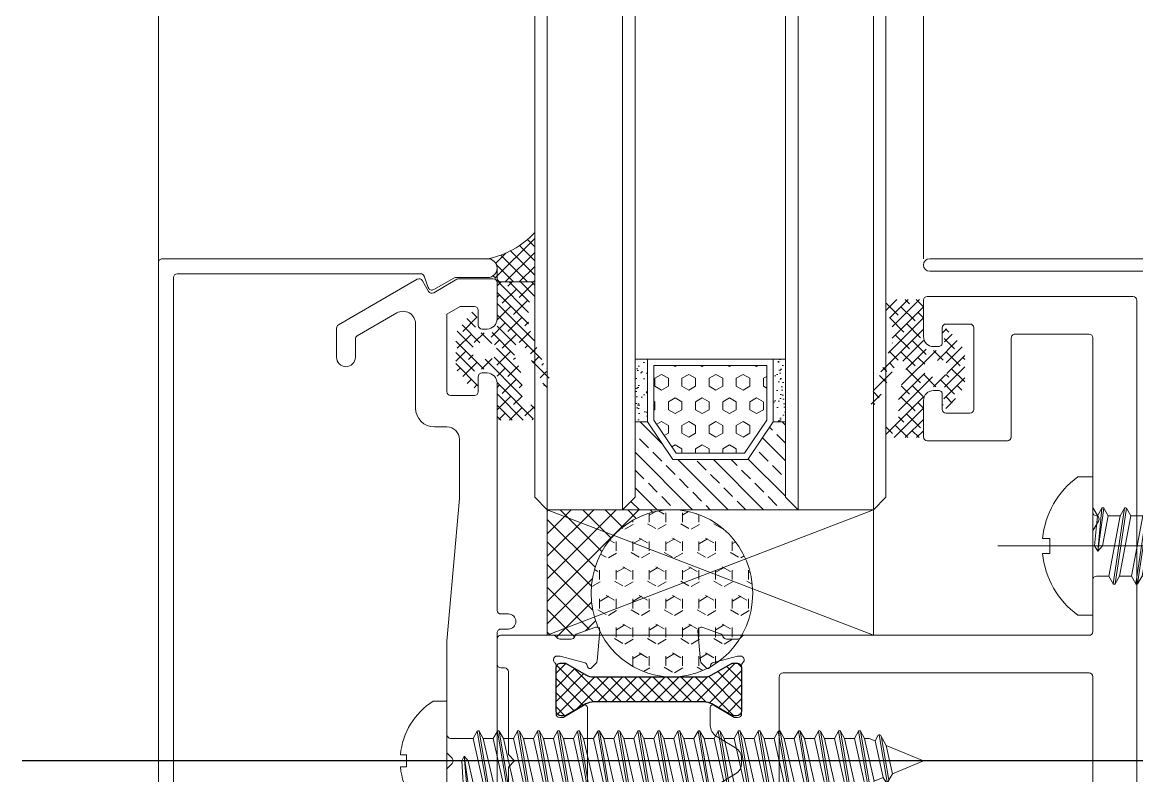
# Model space of a CAD drawing. Extents: x -280168 to 205214, y -148835 to -64913.
# Drawn here: x 51547.3 to 51636.2, y -78912.2 to -78852.2 of the extents above; entities that cross this region are included whole.
import ezdxf

# ---------------------------------------------------------------- set-up
doc = ezdxf.new("R2010")
doc.units = 0
doc.header["$LTSCALE"] = 1000
doc.header["$MEASUREMENT"] = 0
for name, pattern in [('CENTER', [50.800000000000004, 31.75, -6.35, 6.35, -6.35]), ('DASHED', [19.049999999999997, 12.7, -6.35]), ('DIVIDE', [1.25, 0.5, -0.25, 0, -0.25, 0, -0.25])]:
    doc.linetypes.add(name, pattern=pattern)
for name, color, linetype, lineweight in [('GL1_glass', 122, 'Continuous', 13), ('GL2_hidden', 140, 'DASHED', 13), ('PJ1_accessories', 4, 'Continuous', 13), ('XC1_alum.extrusion', 3, 'Continuous', 20), ('型材线层', 3, 'Continuous', 25), ('螺钉线层', 4, 'Continuous', 9), ('隔热条填充力图案', 6, 'Continuous', 9)]:
    doc.layers.add(name, color=color, linetype=linetype, lineweight=lineweight)
doc.layers.add('配件层', color=4, linetype='Continuous')

# ---------------------------------------------------------------- blocks, each defined once
blk = doc.blocks.new('PT-C-PTZGLSI-ST5.5LST')
at = {"layer": '螺钉线层'}
for p, q in [((-1.200000000000273, 5.499999999999773), (-2.273736754432321e-13, 5.499999999999773)), ((-2.273736754432321e-13, 5.499999999999773), (2.273736754432321e-13, -5.499999999999773)), ((-3.999999999999773, 0.5899999999996908), (-3.425020350683099, 0.5899999999999181)), ((-3.425020350683099, 0.5899999999999181), (-3.425020350683326, -0.5899999999999181)), ((-3.425020350683326, -0.5899999999999181), (-3.999999999999773, -0.5900000000001455)), ((-1.200000000000273, -5.499999999999773), (2.273736754432321e-13, -5.499999999999773))]:
    blk.add_line(p, q, dxfattribs=at)
for centre, radius, start, end in [((2.793114455093246, -0.03050315157952355), 6.821394883827407, 125.8299052604258, 174.7809172056982), ((2.793114455092791, 0.03050315157975092), 6.82139488382751, 185.2190827943148, 234.1700947395742)]:
    blk.add_arc(centre, radius, start, end, dxfattribs=at)
blk = doc.blocks.new('PT-C-PTZGLSI-ST5.5LW')
at = {"layer": '螺钉线层'}
for p, q in [((-0.1026090771724739, 3.00169872976312), (-0.4500000000002728, 2.400000000000546)), ((0.04739092133922895, 3.00169872976312), (0.3947818457113499, 2.400000000000773)), ((-1.405218154287923, 2.400000000000546), (-0.4500000000002728, 2.400000000000546)), ((0.4499999999998181, -2.400000000000318), (-0.4499999999993634, 2.400000000000546)), ((0.3947818457113499, 2.400000000000773), (1.294781845711896, -2.400000000000318)), ((-0.5052181542882863, -2.400000000000318), (0.4499999999993634, -2.400000000000318)), ((0.7973909228271623, -3.001698729762893), (0.4499999999998181, -2.400000000000318)), ((0.9473909213388652, -3.001698729762893), (1.294781845711896, -2.400000000000546))]:
    blk.add_line(p, q, dxfattribs=at)
at = {"layer": '螺钉线层', "color": 6, "linetype": 'Continuous'}
for p, q in [((-0.1026090771724739, 3.00169872976312), (0.7973909228271623, -3.001698729762893)), ((0.9473909213388652, -3.001698729762893), (0.04739092133922895, 3.00169872976312))]:
    blk.add_line(p, q, dxfattribs=at)
at = {"layer": '螺钉线层'}
for centre, start, end in [((-0.02760907717265582, 2.958397459670095), 29.99999994500553, 150.0000000549945), ((0.8723909228269804, -2.958397459669868), 209.9999999450055, 330.0000000549945)]:
    blk.add_arc(centre, 0.0866025403304984, start, end, dxfattribs=at)
blk = doc.blocks.new('PT-C-PTZZZGLD-ST5.5LWW')
at = {"layer": '螺钉线层'}
for p, q in [((-7.775000000002819, 3.001698729763802), (-8.122390922830618, 2.400000000001228)), ((-7.625000001491117, 3.001698729763802), (-7.277609077118996, 2.400000000001455)), ((-5.975000000003092, 3.00169872976403), (-6.322390922830891, 2.400000000001455)), ((-5.825000001491389, 3.00169872976403), (-5.477609077119268, 2.400000000001683)), ((-9.077609077118268, 2.400000000001228), (-8.122390922830618, 2.400000000001228)), ((-7.781195788371406, 0.5802926162211861), (-8.122390922830618, 2.400000000001228)), ((-7.277609077118996, 2.400000000001455), (-7.025729293534823, 1.056641154221779)), ((-6.322390922830891, 2.400000000001455), (-7.277609077118996, 2.400000000001455)), ((-6.030801689203145, 0.8448574206547619), (-6.322390922829982, 2.400000000001455)), ((-2.400000000001, 2.400000000001), (-5.477609077118814, 2.400000000001228)), ((-5.477609077119268, 2.400000000001683), (-5.192368380412063, 0.8787162842290854)), ((0, 0), (-2.400000000001, 2.400000000001)), ((-5.659590567578562, 0.7658401364453766), (-7.245213808028893, 1.10336138767093)), ((-7.384953796006357, -1.532998009728544), (-7.781195788371406, 0.5802926162211861)), ((-5.467568495482283, 0.779076674898306), (-5.192368380412063, 0.8787162842293128)), ((-0.6600000000030377, 1.13686837721616e-12), (-5.192368380411608, 0.8787162842293128)), ((-2.728484105318785e-12, 1.13686837721616e-12), (-2.400000000004184, -2.399999999999409)), ((-7.384953796006357, -1.532998009728544), (-7.222390922830982, -2.399999999999864)), ((-6.759958729222944, -1.861309906001679), (-5.618481218049055, -1.354185092160378)), ((-6.500247595126893, -1.745927903954453), (-6.37760907711845, -2.399999999999636)), ((-5.4223909228308, -2.399999999999409), (-5.61848121805042, -1.354185092160833)), ((-8.177609077118632, -2.399999999999636), (-7.222390922830982, -2.399999999999636)), ((-6.875000000003183, -3.001698729762211), (-7.222390922830527, -2.399999999999636)), ((-6.72500000149148, -3.001698729762211), (-6.37760907711845, -2.399999999999864)), ((-6.377609077118905, -2.399999999999409), (-5.422390922831255, -2.399999999999409)), ((-2.400000000004184, -2.399999999999409), (-5.775557948085407, -2.399999999999409))]:
    blk.add_line(p, q, dxfattribs=at)
at = {"layer": '螺钉线层', "color": 6, "linetype": 'Continuous'}
for p, q in [((-7.775000000002819, 3.001698729763802), (-7.488074458690789, 1.087778656669343)), ((-7.341887387042334, 1.113212562718218), (-7.625000001491117, 3.001698729763802)), ((-5.975000000003092, 3.00169872976403), (-5.639255640594911, 0.7621355805156327)), ((-5.490675476960405, 0.7716065061770223), (-5.825000001491389, 3.00169872976403)), ((-7.041808884483544, -1.889009803855288), (-6.875000000003183, -3.001698729762211)), ((-6.72500000149148, -3.001698729762211), (-6.890603995454967, -1.897046955707765))]:
    blk.add_line(p, q, dxfattribs=at)
at = {"layer": '螺钉线层'}
for centre, radius, start, end in [((-7.700000000003001, 2.958397459670778), 0.0866025403304984, 29.99999994500553, 150.0000000549945), ((-5.900000000003274, 2.958397459671005), 0.0866025403304984, 29.99999994500553, 150.0000000549945), ((0.1251724137923702, 2.400000000001), 2.52517241379369, 180, 251.8842237427178), ((-7.338903304250834, 0.663222456993708), 0.45, 77.98317710944669, 190.6196552761552), ((-5.586720959406193, 1.108170415860968), 0.35, 257.9831771094467, 289.9034160734104), ((-6.942661311885786, -1.450068168956022), 0.45, 190.6196552761552, 293.9541673023247), ((-6.800000000003365, -2.958397459669186), 0.0866025403304984, 209.9999999450055, 330.0000000549945)]:
    blk.add_arc(centre, radius, start, end, dxfattribs=at)
blk = doc.blocks.new('ST5.5x22自攻自钻')
at = {"layer": '螺钉线层'}
for p, q in [((-8.317814394898505, 4.502466129012646), (-8.340205317789696, 4.502466129012646)), ((-8.500400737180371, 2.1024661290121), (-8.246584084110054, 2.525605981673607)), ((-8.262596240610947, -0.2975338709879907), (-8.500400737180371, 2.1024661290121)), ((-8.246584084110054, 2.525605981673607), (-7.867814394899597, 2.102466129013237)), ((-7.867814394899597, 2.102466129013692), (-7.417814394898869, -0.2975338709879907)), ((-8.262596240610947, -0.2975338709879907), (-8.340205317789696, -0.2975338709879907)), ((-7.915205317783602, -0.8992326007505653), (-8.262596240610947, -0.2975338709879907)), ((-7.765205319271899, -0.8992326007505653), (-7.417814394898869, -0.297533870988218))]:
    blk.add_line(p, q, dxfattribs=at)
at = {"layer": '螺钉线层', "color": 46, "linetype": 'CENTER'}
blk.add_line((-16.21191307588288, 2.102466129012782), (15.59335668953554, 2.102466129012328), dxfattribs=at)
at = {"layer": '螺钉线层', "color": 6, "linetype": 'Continuous'}
for p, q in [((-8.246584084110054, 2.525605981673607), (-7.915205317783602, -0.8992326007505653)), ((-7.765205319271899, -0.8992326007505653), (-8.246584084110054, 2.525605981673607))]:
    blk.add_line(p, q, dxfattribs=at)
at = {"layer": '螺钉线层'}
for centre, radius, start, end in [((-8.340205317789696, 4.802466129012601), 0.3, 180, 270), ((-8.340205317789696, -0.5975338709888547), 0.3, 90, 180), ((-7.840205317783784, -0.8559313306575405), 0.0866025403304984, 209.9999999450055, 330.0000000549945)]:
    blk.add_arc(centre, radius, start, end, dxfattribs=at)
for name, p in [('PT-C-PTZGLSI-ST5.5LST', (-8.640205317790333, 2.102466129012555)), ('PT-C-PTZGLSI-ST5.5LW', (-6.912596240611038, 2.1024661290121)), ('PT-C-PTZGLSI-ST5.5LW', (-5.112596240610856, 2.102466129011873)), ('PT-C-PTZGLSI-ST5.5LW', (-3.312596240611128, 2.1024661290121)), ('PT-C-PTZGLSI-ST5.5LW', (-1.512596240610947, 2.1024661290121)), ('PT-C-PTZGLSI-ST5.5LW', (0.2874037593883259, 2.102466129012328)), ('PT-C-PTZGLSI-ST5.5LW', (2.087403759388508, 2.102466129012328)), ('PT-C-PTZGLSI-ST5.5LW', (3.887403759388235, 2.102466129012555)), ('PT-C-PTZZZGLD-ST5.5LWW', (13.35979468221558, 2.10246612901301))]:
    blk.add_blockref(name, p, dxfattribs=at)
blk = doc.blocks.new('PAON148001(945500)')
at = {"layer": '隔热条填充力图案'}
h = blk.add_hatch(dxfattribs=at)
h.set_pattern_fill('ANSI37', color=6, scale=0.5, style=0)
h.set_pattern_definition([(135, (-54620.91678163315, -69823.37623260304), (0.561266007566822, 0.5612660075668221), []), (45.00000000000001, (-54620.91678163315, -69823.37623260304), (0.5612660075668221, -0.561266007566822), [])])
edge = h.paths.add_edge_path()
edge.add_line((1.124448551607202, -12.41320508075296), (2.063679036153189, -14.0399999999936))
edge.add_line((2.063679036160465, -14.0399999999936), (2.063679036160465, -14.39999999999418))
edge.add_arc((1.663679036151734, -14.39999999999418), 0.4000000000014603, 270.0000000000007, 359.99999999999926, ccw=False)
edge.add_line((1.663679036151734, -14.79999999998836), (-1.736320963849721, -14.79999999998836))
edge.add_arc((-1.736320963849721, -14.39999999999418), 0.4000000000014321, 179.9999999999967, 270.0000000000033, ccw=False)
edge.add_line((-2.136320963851176, -14.39999999999418), (-2.136320963851176, -14.0399999999936))
edge.add_line((-2.136320963851176, -14.0399999999936), (-1.197090479305189, -12.41320508075296))
edge.add_arc((-2.236320963849721, -11.81320508074714), 1.200000000004664, 329.999999999949, 359.9999999999487)
edge.add_line((-1.036320963845355, -11.81320508074714), (-1.036320963845355, -2.986794919233944))
edge.add_arc((-2.236320963849721, -2.98679491924122), 1.200000000004677, 5.152498583970897e-11, 30.0000000000509)
edge.add_line((-1.197090479297913, -2.386794919235399), (-2.1363209638439, -0.7599999999947613))
edge.add_line((-2.136320963851176, -0.7599999999947613), (-2.136320963851176, -0.3999999999941792))
edge.add_arc((-1.736320963849721, -0.3999999999941792), 0.4000000000014481, 89.99999999999898, 180.000000000001, ccw=False)
edge.add_line((-1.736320963842445, 0), (1.66367903615901, 0))
edge.add_arc((1.663679036151734, -0.3999999999941792), 0.4000000000014623, 1.0231815394945443e-12, 89.99999999999898, ccw=False)
edge.add_line((2.063679036160465, -0.3999999999941792), (2.063679036160465, -0.7599999999947613))
edge.add_line((2.063679036160465, -0.7599999999947613), (1.124448551614478, -2.386794919235399))
edge.add_arc((2.16367903615901, -2.98679491924122), 1.200000000004608, 149.9999999999482, 179.9999999999494)
edge.add_line((0.9636790361546446, -2.98679491924122), (0.9636790361546446, -11.81320508075441))
edge.add_arc((2.16367903615901, -11.81320508074714), 1.200000000004706, 180.0000000000519, 210.0000000000506)
at = {"layer": '型材线层'}
blk.add_lwpolyline([(1.124448551607202, -12.41320508075296), (2.063679036160465, -14.0399999999936), (2.063679036160465, -14.39999999999418, -0.4142135623730874), (1.663679036151734, -14.79999999998836), (-1.736320963842445, -14.79999999998836, -0.414213562373129), (-2.136320963851176, -14.39999999999418), (-2.136320963851176, -14.0399999999936), (-1.197090479297913, -12.41320508075296, 0.1316524975873946), (-1.036320963845355, -11.81320508074714), (-1.036320963845355, -2.98679491924122, 0.1316524975873931), (-1.197090479297913, -2.386794919235399), (-2.136320963851176, -0.7599999999947613), (-2.136320963851176, -0.3999999999941792, -0.4142135623731054), (-1.736320963842445, 0), (1.663679036151734, 0, -0.4142135623730847), (2.063679036160465, -0.3999999999941792), (2.063679036160465, -0.7599999999947613), (1.124448551607202, -2.386794919235399, 0.1316524975874009), (0.9636790361546446, -2.98679491924122), (0.9636790361546446, -11.81320508074714, 0.1316524975873898)], format="xyb", close=True, dxfattribs=at)
blk = doc.blocks.new('PT-C-PTZGLSI-ST4.8LW')
at = {"layer": '螺钉线层'}
for p, q in [((-1.195632673131968, 1.790000000000418), (-0.3999999999996362, 1.790000000000646)), ((-0.07281633654929465, 2.356698729762456), (-0.3999999999998636, 1.790000000000191)), ((-0.3999999999998636, 1.790000000000191), (0.3999999999996362, -1.789999999999736)), ((0.07718366196240822, 2.356698729762456), (0.4043673268679413, 1.790000000000418)), ((0.4043673268679413, 1.790000000000418), (1.204367326868351, -1.789999999999736)), ((-0.3956326731315585, -1.789999999999736), (0.3999999999998636, -1.789999999999736)), ((0.7271836634506599, -2.356698729762456), (0.3999999999996362, -1.789999999999736)), ((0.8771836619623627, -2.356698729762456), (1.204367326868351, -1.789999999999736))]:
    blk.add_line(p, q, dxfattribs=at)
at = {"layer": '螺钉线层', "color": 6, "linetype": 'Continuous'}
for p, q in [((0.7271836634506599, -2.356698729762684), (-0.07281633654929465, 2.356698729762456)), ((0.0771836634507963, 2.356698729762684), (0.8771836619623627, -2.356698729762456))]:
    blk.add_line(p, q, dxfattribs=at)
at = {"layer": '螺钉线层'}
for centre, start, end in [((0.002183663450750828, 2.313397459669432), 29.99999994499902, 150.000000055001), ((0.8021836634507054, -2.313397459669432), 209.999999944999, 330.000000055001)]:
    blk.add_arc(centre, 0.0866025403304984, start, end, dxfattribs=at)
blk = doc.blocks.new('PT-C-PTZGLSI-ST4.8LST')
at = {"layer": '螺钉线层'}
blk.add_lwpolyline([(-1.099999999945794, 4.750000000034333, 0.2344543006142045), (-3.700000000000045, 0.4900000000000091), (-3.225020350683735, 0.4900000000000091), (-3.225020350683735, -0.4900000000000091), (-3.700000000000045, -0.4899999999990996, 0.2344543006112378), (-1.099999999999909, -4.75), (0, -4.75), (0, 4.750000000000227)], format="xyb", close=True, dxfattribs=at)
blk = doc.blocks.new('PT-C-PTZGLSI-ST4.8LWW')
at = {"layer": '螺钉线层'}
for p, q in [((-6.2978163365824, 1.790000000000191), (-5.502183663450069, 1.790000000000418)), ((-5.174999999999727, 2.356698729762229), (-5.502183663450296, 1.789999999999964)), ((-5.502183663450296, 1.789999999999964), (-4.702183663450796, -1.789999999999964)), ((-5.025000001488024, 2.356698729762229), (-4.697816336582491, 1.790000000000191)), ((-4.697816336582491, 1.790000000000191), (-4.321442276649805, 1.790000000000191)), ((-4.697816336582491, 1.790000000000191), (-3.933705873316285, -1.629394323115093)), ((-4.321442276649805, 1.790000000000191), (-3.859417907015086, 1.598623239951166)), ((-3.608804220853244, 2.032698878753081), (-3.859417907014858, 1.598623239950712)), ((-3.435599140096429, 2.032698878919746), (-2.973002469261019, 1.231457943736132)), ((-3.859417907015086, 1.598623239951166), (-3.205479100883167, -1.327752917490216)), ((-2.973002469261246, 1.231457943736586), (0, 0)), ((-2.973002469261473, 1.231457943736132), (-2.469257673487164, -1.022800017352438)), ((-2.469257673487164, -1.022800017352438), (4.547473508864641e-13, 0)), ((-4.277705094298881, -2.225218449961631), (-3.933705873316285, -1.629394323115093)), ((-3.933705873316285, -1.629394323115093), (-3.205479100883167, -1.327752917490216)), ((-3.012003248173642, -1.662862925854142), (-3.205479100883167, -1.327752917489988)), ((-2.838798167412278, -1.662862926070602), (-2.469257673486709, -1.022800017352665)), ((-5.497816336581991, -1.789999999999964), (-4.702183663450569, -1.789999999999736)), ((-4.450910175055697, -2.225218449794966), (-4.702183663451024, -1.789999999999509))]:
    blk.add_line(p, q, dxfattribs=at)
at = {"layer": '螺钉线层', "color": 6, "linetype": 'Continuous'}
for p, q in [((-4.389371316997995, -2.272026568474303), (-5.174999999999727, 2.356698729762229)), ((-5.024999999999636, 2.356698729762456), (-4.254220107842229, -2.184541260626929)), ((-2.885674365517616, -1.704633388176944), (-3.528461011231002, 2.082502790472518)), ((-3.342696365961729, 1.871786554379241), (-2.764582023340836, -1.534316794242159))]:
    blk.add_line(p, q, dxfattribs=at)
at = {"layer": '螺钉线层'}
for centre, radius, start, end in [((-5.099999999999682, 2.313397459669204), 0.0866025403304984, 29.99999994499902, 150.000000055001), ((-3.522201680426633, 1.982698878836345), 0.1, 30.00000005519434, 150.0000000551464), ((-2.925400707730432, -1.612862925966056), 0.1, 209.9999999259138, 329.999999930909), ((-4.364307634629085, -2.17521844987823), 0.1, 209.9999999448827, 329.9999999447944)]:
    blk.add_arc(centre, radius, start, end, dxfattribs=at)
blk = doc.blocks.new('ST4.8X38-PT')
at = {"layer": '螺钉线层'}
for p, q in [((1.302183663419783, 1.790000000000449), (0.3000000000001819, 1.790000000000449)), ((1.176630933357956, 3.108624468950438e-14), (1.383217930669161, 0.3682120348219398)), ((1.176630933358865, 4.858335955759685e-13), (1.297816336552387, -1.789999999999933)), ((1.383217930669161, 0.3682120348219398), (1.702183663420328, 3.108624468950438e-14)), ((1.702183663420328, -6.510347816401918e-13), (2.102183663420874, -1.789999999999705)), ((0.3000000000010914, -1.789999999999705), (1.297816336552387, -1.789999999999705)), ((1.625000000002728, -2.356698729762653), (1.297816336552387, -1.789999999999933)), ((1.774999998514431, -2.356698729762653), (2.102183663420874, -1.789999999999933))]:
    blk.add_line(p, q, dxfattribs=at)
at = {"layer": '螺钉线层', "color": 46, "linetype": 'CENTER', "ltscale": 1.5}
blk.add_line((-6.447865267422003, 3.108624468950438e-14), (40.23356200732769, -1.962874307537277e-13), dxfattribs=at)
at = {"layer": '螺钉线层', "linetype": 'Continuous'}
for p, q in [((1.625000000002728, -2.35669872976288), (1.383217930669161, 0.3682120348219398)), ((1.383217930669161, 0.3682120348219398), (1.774999998514431, -2.356698729762653))]:
    blk.add_line(p, q, dxfattribs=at)
at = {"layer": '螺钉线层'}
for centre, radius, start, end in [((0.3000000000001819, 2.090000000000404), 0.3, 180, 270), ((0.3000000000010914, -2.089999999999432), 0.3, 90, 180), ((1.700000000003456, -2.313397459669628), 0.0866025403304984, 209.9999999450055, 330.0000000549945)]:
    blk.add_arc(centre, radius, start, end, dxfattribs=at)
for name, p in [('PT-C-PTZGLSI-ST4.8LST', (0, 3.108624468950438e-14)), ('PT-C-PTZGLSI-ST4.8LW', (2.497816336552205, 3.108624468950438e-14)), ('PT-C-PTZGLSI-ST4.8LW', (4.097816336551659, 3.108624468950438e-14)), ('PT-C-PTZGLSI-ST4.8LW', (5.697816336551114, 3.108624468950438e-14)), ('PT-C-PTZGLSI-ST4.8LW', (7.297816336551477, 3.108624468950438e-14)), ('PT-C-PTZGLSI-ST4.8LW', (8.897816336550932, 3.108624468950438e-14)), ('PT-C-PTZGLSI-ST4.8LW', (10.4978163365513, 3.108624468950438e-14)), ('PT-C-PTZGLSI-ST4.8LW', (12.09781633655075, 3.108624468950438e-14)), ('PT-C-PTZGLSI-ST4.8LW', (13.69781633655111, 3.108624468950438e-14)), ('PT-C-PTZGLSI-ST4.8LW', (15.29781633655057, 3.108624468950438e-14)), ('PT-C-PTZGLSI-ST4.8LW', (16.89781633655002, 3.108624468950438e-14)), ('PT-C-PTZGLSI-ST4.8LW', (18.49781633655039, 3.108624468950438e-14)), ('PT-C-PTZGLSI-ST4.8LW', (20.09781633654984, 3.108624468950438e-14)), ('PT-C-PTZGLSI-ST4.8LW', (21.6978163365502, 3.108624468950438e-14)), ('PT-C-PTZGLSI-ST4.8LW', (23.29781633654966, 3.108624468950438e-14)), ('PT-C-PTZGLSI-ST4.8LW', (24.89781633655002, 3.108624468950438e-14)), ('PT-C-PTZGLSI-ST4.8LW', (26.49781633654948, 3.108624468950438e-14)), ('PT-C-PTZGLSI-ST4.8LW', (28.09781633654984, 3.108624468950438e-14)), ('PT-C-PTZGLSI-ST4.8LW', (29.69781633654929, 3.108624468950438e-14)), ('PT-C-PTZGLSI-ST4.8LW', (31.29781633654966, 3.108624468950438e-14)), ('PT-C-PTZGLSI-ST4.8LWW', (38, 2.584599201327364e-13))]:
    blk.add_blockref(name, p, dxfattribs=at)
blk = doc.blocks.new('*U372')
at = {"layer": 'PJ1_accessories'}
h = blk.add_hatch(dxfattribs=at)
h.set_pattern_fill('ANSI38', color=256, scale=0.4, style=0)
h.set_pattern_definition([(45.00000000000001, (-8715.69958180748, 668.8177687838906), (-0.4490128060534576, 0.4490128060534577), []), (135, (-8715.69958180748, 668.8177687838906), (-1.347038418160373, 0.4490128060534578), [1.5875, -0.9525000000000001])])
edge = h.paths.add_edge_path(flags=16)
edge.add_arc((31.24999999988358, -107.6606329271453), 0.6499999999941792, 0, 180, ccw=False)
edge.add_line((31.89999999990687, -107.6606329271453), (31.89999999990687, -108.3497474453179))
edge.add_arc((31.24999999988358, -108.3497474453179), 0.6499999999941792, -180, 0, ccw=False)
edge.add_line((30.5999999998603, -108.3497474453179), (30.5999999998603, -107.6606329271453))
edge = h.paths.add_edge_path()
edge.add_arc((28.64999999990687, -113.0000026948983), 0.2999999999961926, 116.6153265870239, 291.6153265872715)
edge.add_line((28.76051197620109, -113.2789060887299), (33.25, -111.5000026948983))
edge.add_line((33.25, -111.5000026948983), (34.92573593114503, -111.5000026948983))
edge.add_arc((34.92573593126144, -111.8000026948866), 0.2999999999997213, 45.00000000055269, 90.0000000006948, ccw=False)
edge.add_line((35.13786796550266, -111.587870660529), (35.46213203435764, -111.9121347292676))
edge.add_arc((35.67426406859886, -111.7000026949099), 0.2999999999983018, 225.0000000005987, 270.0000000010422)
edge.add_line((35.67426406871527, -112.0000026948983), (36.44999999995343, -112.0000026948983))
edge.add_arc((36.44999999995343, -111.7000026949099), 0.2999999999951797, 270.0000000013895, 360.0000000007816)
edge.add_line((36.75, -111.7000026949099), (36.75, -109.3000026948866))
edge.add_arc((36.44999999995343, -109.3000026948866), 0.2999999999942702, 359.9999999990446, 449.9999999989578)
edge.add_line((36.44999999995343, -109.0000026948983), (33.19999999995343, -109.0000026948983))
edge.add_arc((33.19999999995343, -108.5000026948983), 0.5000000000013642, 180.0000000001563, 269.99999999979156, ccw=False)
edge.add_line((32.69999999995343, -108.5000026948983), (32.69999999995343, -107.4010371884797))
edge.add_arc((32.89999999990687, -107.4010371884797), 0.1999999999771288, 45.00000000257933, 180.0000000031266, ccw=False)
edge.add_line((33.04142135614529, -107.2596158322413), (33.91740707948338, -107.4121347292676))
edge.add_arc((34.12953911384102, -107.2000026949099), 0.3000000000010796, 224.9999999997544, 404.9999999997544)
edge.add_line((34.34167114819866, -106.9878706605523), (32.87071067804936, -105.8464493043139))
edge.add_arc((32.5171572874533, -106.2000026949099), 0.5000000000025595, 44.9999999999171, 90.00000000000001)
edge.add_line((32.5171572874533, -105.7000026949099), (29.98284271243028, -105.7000026949099))
edge.add_arc((29.98284271243028, -106.2000026949099), 0.5000000000026927, 90.00000000000001, 135.0000000000737)
edge.add_line((29.62928932183422, -105.8464493043139), (28.15832885168493, -106.9878706605523))
edge.add_arc((28.37046088604257, -107.2000026949099), 0.3000000000010796, 135.0000000002456, 315.0000000002456)
edge.add_line((28.5825929204002, -107.4121347292676), (29.45857864362188, -107.2596158322413))
edge.add_arc((29.59999999997672, -107.4010371884797), 0.200000000006343, 4.234266270941589e-10, 135.000000000806, ccw=False)
edge.add_line((29.79999999993015, -107.4010371884797), (29.79999999993015, -108.5000026948983))
edge.add_arc((29.29999999993015, -108.5000026948983), 0.4999999999995453, 270, 359.99999999963524, ccw=False)
edge.add_line((29.29999999993015, -109.0000026948983), (26.04999999993015, -109.0000026948983))
edge.add_arc((26.04999999993015, -109.3000026948866), 0.2999999999933607, 90.00000000104221, 180.0000000011291)
edge.add_line((25.75, -109.3000026948866), (25.75, -111.7000026949099))
edge.add_arc((26.04999999993015, -111.7000026949099), 0.2999999999938154, 179.9999999989578, 269.9999999989578)
edge.add_line((26.04999999993015, -112.0000026948983), (26.64999999990687, -112.0000026948983))
edge.add_arc((26.64999999990687, -111.7000026948517), 0.3000000000229193, 269.9999999954838, 359.9999999954838)
edge.add_line((26.94999999995343, -111.7000026949099), (26.94999999995343, -111.3000026948866))
edge.add_arc((27.25, -111.3000026948866), 0.2999999999938154, 90.00000000104222, 180.0000000010422, ccw=False)
edge.add_line((27.25, -111.0000026948983), (29.19710190570913, -111.0000026948983))
edge.add_arc((29.19710190570913, -110.7000026949099), 0.2999999999710019, 270.0000000020844, 290.0000000020077)
edge.add_line((29.29970794869587, -110.9819104811177), (30.84877850278281, -110.418094908644))
edge.add_arc((30.95138454576954, -110.7000026950263), 0.3000000001273165, 89.99999999444162, 109.99999999482361, ccw=False)
edge.add_line((30.95138454576954, -110.4000026949216), (31.47785864362959, -110.4000026949216))
edge.add_arc((31.47785864362959, -110.8000026948866), 0.3999999999998659, -63.384673410816276, 90.00000000052108, ccw=False)
edge.add_line((31.65705794666428, -111.1576164667495), (28.51560052274726, -112.7317923660157))
h = blk.add_hatch(dxfattribs=at)
h.set_pattern_fill('ANSI33', color=256, scale=8, style=0)
h.set_pattern_definition([(135, (12707.5711025052, -4617.01560527354), (1.414213562373095, 1.414213562373095), []), (135, (12706.15688894526, -4617.01560527354), (1.414213562373095, 1.414213562373095), [1, -0.5])])
h.paths.add_polyline_path([(20, -119.0000026948983), (21, -120.0000026948983), (27, -120.0000026948983), (27, -121.0000026948983), (24, -123.0000026948983), (24, -129.0000026948983), (27, -131.0000026948983), (27, -132.0000026948983), (21, -132.0000026948983), (20, -133.0000026948983)])
h = blk.add_hatch(dxfattribs=at)
h.set_pattern_fill('AR-SAND', color=256, scale=0.5, style=0)
h.set_pattern_definition([(142.5, (12707.5711025052, -4617.01560527354), (0.03149667905480408, 0.9634118845065793), [0, -0.7599999999999999, 0, -0.8499999999999999, 0, -0.8124999999999999]), (172.5, (12707.5711025052, -4617.01560527354), (-0.8848883526338636, 1.41107303261487), [0, -0.4099999999999999, 0, -0.6849999999999999, 0, -0.2625]), (212.5, (12708.18610250519, -4617.01560527354), (-1.557070930875748, 0.002829526768482249), [0, -0.2499999999999998, 0, -0.8999999999999992, 0, -1.174999999999998]), (222.5, (12708.18610250519, -4617.01560527354), (-1.503063302286147, 0.4388377824671246), [0, -0.125, 0, -0.5899999999999999, 0, -0.6749999999999999])])
h.paths.add_polyline_path([(27, -121.0000026948983), (27, -120.0000026948983), (32, -120.0000026948983), (32, -121.0000026948983)])
h.paths.add_polyline_path([(32, -131.0000026948983), (32, -132.0000026948983), (27, -132.0000026948983), (27, -131.0000026948983)])
h = blk.add_hatch(dxfattribs=at)
h.set_pattern_fill('HEX', color=256, scale=5, style=0)
h.set_pattern_definition([(180, (12707.5711025052, -4617.01560527354), (0, 1.082531755), [0.625, -1.25]), (59.99999999999999, (12707.5711025052, -4617.01560527354), (0.9375000002333521, -0.5412658774999999), [0.6249999999999992, -1.249999999999998]), (120, (12706.9461025052, -4617.01560527354), (0.937500000233352, 0.5412658775000002), [0.6249999999999997, -1.249999999999999])])
h.paths.add_polyline_path([(24.5, -123.2675945741357), (27.15138781885616, -121.5000026948983), (31.5, -121.5000026948983), (31.5, -130.5000026948983), (27.15138781885616, -130.5000026948983), (24.5, -128.7324108156608)])
h = blk.add_hatch(dxfattribs=at)
h.set_pattern_fill('HEX', color=256, scale=0.8, style=0)
h.set_pattern_definition([(9.213864076586628e-15, (-906565.7543245459, 327194.729683584), (0, 1.3198224), [0.762, -1.524]), (120, (-906565.7543245459, 327194.729683584), (-1.142999726883747, -0.6599111999999998), [0.7619999999999996, -1.523999999999999]), (59.99999999999999, (-906564.9923245457, 327194.729683584), (-1.142999726883747, 0.6599112000000003), [0.762, -1.524])])
edge = h.paths.add_edge_path()
edge.add_ellipse((13.34571129188407, -129.0603864508448), major_axis=(6.654069260461255, 0), ratio=0.9684793322198909, start_angle=0, end_angle=360, ccw=False)
h = blk.add_hatch(dxfattribs=at)
h.set_pattern_fill('ANSI37', color=256, scale=0.8, style=0)
h.set_pattern_definition([(45.00000000000001, (-906565.7543245459, 327194.729683584), (-0.8980256121069152, 0.8980256121069154), []), (135, (-906565.7543245459, 327194.729683584), (-0.8980256121069154, -0.8980256121069152), [])])
edge = h.paths.add_edge_path()
edge.add_line((10.11346953606699, -136.6267046603607), (10.63179806247354, -135.2026087383274))
edge.add_arc((10.34989027620759, -135.1000026952242), 0.3000000000153858, 339.9999999934925, 394.7810492719016)
edge.add_ellipse((13.34571129188407, -129.0603864511941), major_axis=(6.654069260461255, 0), ratio=0.9684793322198909, start_angle=245.5943821152467, end_angle=360)
edge.add_line((19.99978055234533, -129.0603864511941), (19.99978055222891, -139.0000026952475))
edge.add_line((19.99978055222891, -139.0000026952475), (9.999890276230872, -139.0000026952475))
edge.add_line((9.999890276230872, -139.0000026952475), (9.999890276230872, -138.5196179377963))
edge.add_arc((9.699890275951475, -138.5196179378545), 0.3000000002765374, 360, 419.9999999488828)
edge.add_arc((9.999890276812948, -138.0000026950147), 0.3000000005995286, 180, 239.9999999574199, ccw=False)
edge.add_line((9.699890276184306, -138.0000026950147), (9.699890276184306, -137.1000026952825))
edge.add_arc((9.999890276114456, -137.1000026952242), 0.2999999999526001, 466.2928865151584, 540, ccw=False)
edge.add_arc((9.831561750266701, -136.5240986176068), 0.2999999995603474, 286.2928865125305, 340.0000000048607)
h = blk.add_hatch(dxfattribs=at)
h.set_pattern_fill('ANSI38', color=256, scale=0.4, angle=180, style=0)
h.set_pattern_definition([(315, (-8714.29947208357, -920.8177741736872), (-0.4490128060534577, -0.4490128060534577), []), (225, (-8714.29947208357, -920.8177741736872), (-1.347038418160373, -0.4490128060534576), [1.5875, -0.9525000000000001])])
edge = h.paths.add_edge_path(flags=16)
edge.add_arc((32.65010972379241, -144.3393724626512), 0.6499999999941792, -180, 0, ccw=False)
edge.add_line((32.00010972376913, -144.3393724626512), (32.00010972376913, -143.6502579444787))
edge.add_arc((32.65010972379241, -143.6502579444787), 0.6499999999941792, 0, 180, ccw=False)
edge.add_line((33.30010972381569, -143.6502579444787), (33.30010972381569, -144.3393724626512))
edge = h.paths.add_edge_path()
edge.add_arc((30.05010972381569, -139.0000026948983), 0.2999999999961926, 68.38467341272847, 243.3846734129761)
edge.add_line((29.91571024665609, -139.2682130237808), (33.05716767057311, -140.8423889231053))
edge.add_arc((32.87796836753841, -141.2000026949099), 0.3999999999998659, -90.00000000052108, 63.38467341081622, ccw=False)
edge.add_line((32.87796836753841, -141.600002694875), (32.35149426967837, -141.600002694875))
edge.add_arc((32.35149426967837, -141.3000026947702), 0.3000000001273165, 250.0000000051764, 270.0000000055584, ccw=False)
edge.add_line((32.24888822669163, -141.5819104811526), (30.69981767260469, -141.0180949086789))
edge.add_arc((30.59721162961796, -141.3000026948866), 0.2999999999710019, 69.99999999799232, 89.9999999979156)
edge.add_line((30.59721162961796, -141.0000026948983), (28.65010972390883, -141.0000026948983))
edge.add_arc((28.65010972390883, -140.7000026949099), 0.2999999999938154, 179.9999999989578, 269.9999999989578, ccw=False)
edge.add_line((28.35010972386226, -140.7000026949099), (28.35010972386226, -140.3000026948866))
edge.add_arc((28.05010972381569, -140.3000026949449), 0.3000000000229193, 4.516209536616032e-09, 90.0000000045162)
edge.add_line((28.05010972381569, -140.0000026948983), (27.45010972383898, -140.0000026948983))
edge.add_arc((27.45010972383898, -140.3000026948866), 0.2999999999938154, 90.00000000104221, 180.0000000010422)
edge.add_line((27.15010972390883, -140.3000026948866), (27.15010972390883, -142.7000026949099))
edge.add_arc((27.45010972383898, -142.7000026949099), 0.2999999999933607, 179.999999998871, 269.9999999989578)
edge.add_line((27.45010972383898, -143.0000026948983), (30.70010972383898, -143.0000026948983))
edge.add_arc((30.70010972383898, -143.5000026948983), 0.4999999999995453, 3.6482106224866584e-10, 90, ccw=False)
edge.add_line((31.20010972383898, -143.5000026948983), (31.20010972383898, -144.5989682013169))
edge.add_arc((31.00010972388554, -144.5989682013169), 0.200000000006343, 224.9999999991939, 359.9999999995766, ccw=False)
edge.add_line((30.8586883675307, -144.7403895575553), (29.98270264430903, -144.587870660529))
edge.add_arc((29.77057060995139, -144.8000026948866), 0.3000000000010796, 44.99999999975436, 224.9999999997544)
edge.add_line((29.55843857559375, -145.0121347292443), (31.02939904574305, -146.1535560854827))
edge.add_arc((31.38295243633911, -145.8000026948866), 0.5000000000026927, 224.9999999999263, 270)
edge.add_line((31.38295243633911, -146.3000026948866), (33.91726701136213, -146.3000026948866))
edge.add_arc((33.91726701136213, -145.8000026948866), 0.5000000000025595, 270, 315.0000000000829)
edge.add_line((34.27082040195819, -146.1535560854827), (35.74178087210748, -145.0121347292443))
edge.add_arc((35.52964883774985, -144.8000026948866), 0.3000000000010796, 315.0000000002456, 495.0000000002457)
edge.add_line((35.31751680339221, -144.587870660529), (34.44153108005412, -144.7403895575553))
edge.add_arc((34.30010972381569, -144.5989682013169), 0.1999999999771288, 179.9999999968734, 314.9999999974207, ccw=False)
edge.add_line((34.10010972386226, -144.5989682013169), (34.10010972386226, -143.5000026948983))
edge.add_arc((34.60010972386226, -143.5000026948983), 0.5000000000013642, 90.00000000020839, 179.9999999998437, ccw=False)
edge.add_line((34.60010972386226, -143.0000026948983), (37.85010972386226, -143.0000026948983))
edge.add_arc((37.85010972386226, -142.7000026949099), 0.2999999999942702, 270.0000000010422, 360.0000000009554)
edge.add_line((38.15010972390883, -142.7000026949099), (38.15010972390883, -140.3000026948866))
edge.add_arc((37.85010972386226, -140.3000026948866), 0.2999999999951797, 359.9999999992183, 449.9999999986104)
edge.add_line((37.85010972386226, -140.0000026948983), (37.0743737926241, -140.0000026948983))
edge.add_arc((37.07437379250769, -140.3000026948866), 0.2999999999983018, 89.9999999989578, 134.9999999994012)
edge.add_line((36.86224175826646, -140.087870660529), (36.53797768941149, -140.4121347292676))
edge.add_arc((36.32584565517027, -140.2000026949099), 0.2999999999997213, 269.99999999930515, 314.99999999944725, ccw=False)
edge.add_line((36.32584565505385, -140.5000026948983), (34.65010972390883, -140.5000026948983))
edge.add_line((34.65010972390883, -140.5000026948983), (30.16062170010991, -138.7210993010667))
h = blk.add_hatch(dxfattribs=at)
h.set_pattern_fill('ANSI37', color=252, scale=0.5, style=0)
h.set_pattern_definition([(135, (906565.7543245459, 327194.729683584), (0.561266007566822, 0.5612660075668221), []), (45.00000000000001, (906565.7543245459, 327194.729683584), (0.5612660075668221, -0.561266007566822), [])])
h.paths.add_polyline_path([(38.14989027718548, -143.0000026948983), (38.14989027613774, -140.0000026946655), (42.08117693336681, -140.0000026948983, 0.167695388434465), (39.95473688666686, -144.0063057495222, 1.191571564204412), (38.49989027605625, -143.7500026952475), (38.42989027605081, -143.0000026948983)])
at = {"layer": 'GL1_glass'}
for points in [[(317.3955061803572, -120.0000026951518), (21, -120.0000026948983), (20, -119.0000026948983), (20, -113.0000026948983), (21, -112.0000026948983), (317.3955061803572, -112.0000026951518)], [(317.3955061803572, -140.0000026951518), (21, -140.0000026948983), (20, -139.0000026948983), (20, -133.0000026948983), (21, -132.0000026948983), (317.3955061803572, -132.0000026951518)]]:
    blk.add_lwpolyline(points, dxfattribs=at)
at = {"layer": 'GL2_hidden'}
for p, q in [((20, -113.0000026948983), (317.3955061803572, -113.0000026951518)), ((20, -119.0000026948983), (317.3955061803572, -119.0000026951518)), ((20, -133.0000026948983), (317.3955061803572, -133.0000026951518)), ((20, -139.0000026948983), (317.3955061803572, -139.0000026951518))]:
    blk.add_line(p, q, dxfattribs=at)
at = {"layer": 'PJ1_accessories'}
for p, q in [((20, -119.0000026948983), (20, -133.0000026948983)), ((27, -121.0000026948983), (27, -120.0000026948983)), ((32, -121.0000026948983), (32, -120.0000026948983)), ((27, -131.0000026948983), (27, -132.0000026948983)), ((32, -131.0000026948983), (32, -132.0000026948983))]:
    blk.add_line(p, q, dxfattribs=at)
at = {"layer": 'PJ1_accessories', "color": 1}
blk.add_lwpolyline([(20.00021944777109, -112.9989786410006), (20.00021944777109, -139.0000026948983), (10.00010972388554, -139.0000026948983), (10.00010972388554, -112.9989786410006), (20.00021944777109, -112.9989786410006), (10.00010972388554, -139.0000026948983), (10.00010972388554, -112.9989786410006), (20.00021944777109, -139.0000026948983)], dxfattribs=at)
at = {"layer": 'PJ1_accessories'}
for points in [[(32, -120.0000026948983), (21, -120.0000026948983)], [(19.99978055234533, -129.0603864508448), (19.99978055222891, -139.0000026948983), (9.999890276230872, -139.0000026948983), (9.999890276230872, -138.5196179376217)]]:
    blk.add_lwpolyline(points, dxfattribs=at)
for points in [[(32, -131.0000026948983), (32, -121.0000026948983), (27, -121.0000026948983), (24, -123.0000026948983), (24, -129.0000026948983), (27, -131.0000026948983)], [(31.5, -130.5000026948983), (31.5, -121.5000026948983), (27.15138781885616, -121.5000026948983), (24.5, -123.2675945741357), (24.5, -128.7324108156608), (27.15138781885616, -130.5000026948983)]]:
    blk.add_lwpolyline(points, close=True, dxfattribs=at)
blk.add_lwpolyline([(9.999890276230872, -138.5196179375052, 0.2679491923081102), (9.849890276207589, -138.25981031626, -0.2679491921309641), (9.699890276184306, -138.0000026946655), (9.699890276184306, -137.1000026949914, -0.333174895007723), (9.915726013132371, -136.8120506559499, 0.2387275559286788), (10.1134695361834, -136.626704659895), (10.63179806247354, -135.2026087379782, 0.2436861228084736), (10.59629165497608, -134.9288701132173, -1.912053350249149)], format="xyb", dxfattribs=at)
at = {"layer": 'PJ1_accessories', "color": 252}
blk.add_lwpolyline([(39.99989027623087, -143.7500026948983, -0.1580874910999933), (42.08117693336681, -140.0000026948983), (38.14989027613774, -140.0000026946655), (38.14989027718548, -143.0000026948983), (39.24989027623087, -143.0000026948983, -0.4142135623049005), (39.99989027623087, -143.7500026948983, -3.880528087043826e-11)], format="xyb", dxfattribs=at)
at = {"layer": 'PJ1_accessories', "extrusion": (0, 0, -1)}
blk.add_ellipse((13.34571129188407, -129.0603864508448), major_axis=(6.654069260461255, 0), ratio=0.9684793322198909, dxfattribs=at)
at = {"layer": 'XC1_alum.extrusion', "color": 191}
blk.add_lwpolyline([(36, -76, 0.8732718685717618), (35.86654221091885, -76.98185995745007), (36.97591448784806, -77.28911597444676, 0.4957562493968732), (37.35598916129675, -77), (38.5, -77, -0.4142135623730951), (39, -77.5), (39, -108.5000193738379, 0.9999999999999998), (40, -108.5000193738379), (40, -61.5, 0.9999999999999998), (39, -61.5), (39, -63, -0.4142135623730951), (38.5, -63.5), (37.35598916129675, -63.5, 0.4957562493970037), (36.97591448784806, -63.21088402555324), (35.86654221091885, -63.51814004266635, 0.8732718685715486), (36, -64.5), (38.5, -64.5, -0.4142135623730951), (39, -65), (39, -75.5, -0.4142135623730951), (38.5, -76)], format="xyb", close=True, dxfattribs=at)
at = {"layer": 'XC1_alum.extrusion'}
for points in [[(-36.69999999995343, -92), (36.70000000006985, -92, -0.414213562319818), (37, -92.30000000004657), (37, -108.7000026949681, -0.414213562373095), (36.69999999995343, -109.0000026950147), (33.80000000004657, -109.0000026950147, -0.4142135623504523), (33, -108.2000026949681), (33, -107.8000026949449, -0.4142135623873022), (33.30000000004657, -107.5000026950147), (34.5, -107.5000026950147, 0.4142135623588879), (34.80000000004657, -107.2000026949681), (34.80000000004657, -105.3000026949449, 0.4142135623659914), (34.5, -105.0000026950147), (28, -105.0000026948983, 0.4142135623659915), (27.70000000006985, -105.3000026949449), (27.70000000006985, -107.2000026948517, 0.4142135623588877), (28, -107.5000026948983), (29.20000000006985, -107.5000026948983, -0.4142135623837505), (29.5, -107.8000026949449), (29.5, -108.2000026948517, -0.4142135623397969), (28.70000000006985, -109.0000026948983), (25.80000000004657, -109.0000026948983, -0.4142135623801986), (25.5, -108.7000026948517), (25.5, -102.3000026949449, -0.4142135623233698), (25.79999999993015, -102.0000026948983), (33.70000000006985, -102.0000026950147, 0.4142135623766467), (34, -101.7000026949681), (34, -95.80000000004657, 0.4142135623517842), (33.69999999995343, -95.5), (20.27690464328043, -95.5, -0.131652497617997), (20.12690464314073, -95.4598076211987), (19.40010972390883, -95.0401923788013, 0.2679491923617835), (19.10010972386226, -95.0401923788013), (18.37331480463035, -95.4598076211987, -0.1316524976176116), (18.22331480472349, -95.5), (10.30010972393211, -95.5, 0.4142135623695433), (10.00010972388554, -95.79999999993015), (10.00010972388554, -123.2803874526871, -0.2679491924313423), (9.85010972386226, -123.540195073816, 0.2679491924334336), (9.700109723955393, -123.8000026949449), (9.700109723955393, -124.7000026948517, 0.3331748948498609), (9.915945460787043, -124.9879547340097, -0.2387275555381546), (10.11368898383807, -125.1733007301809), (10.63201751012821, -126.597396651865, -0.5486187866884311), (10.3239630011376, -126.9988611043664), (7.958426752360538, -126.7919034993974, -0.1763269807083058), (7.772441440960392, -126.7051771244733), (7.408688367693685, -126.3414240510901, -0.5773502692418854), (7.498345914878882, -126.0068175297929), (7.66740580718033, -125.961518067983, 0.2679491924698421), (7.808827163418755, -125.8200967117446), (8.339887471869588, -123.838152659242, 0.06554346281233672), (8.35010972386226, -123.7605069457786), (8.35010972386226, -123.6000026949914, 0.6885002580495081), (7.826502926182002, -123.400002695038, -0.2134217652688153), (7.602896128431894, -123.5000026948983), (3.750109723885544, -123.5000026948983, 0.4142135623588879), (3.450109723955393, -123.8000026949449), (3.450109723955393, -124.0211960434681, 0.1378721067529462), (3.494044484803453, -124.1774989330443), (4.420819883351214, -125.6958007685607, -0.585524068276135), (4.250109723885544, -126.0000026948983), (2.82452649041079, -126.0000026948983, -0.2614125764256161), (1.970975693198852, -125.5210123268189), (1.029723114566877, -123.9789930632105, 0.261412576423975), (0.1761723173549399, -123.5000026948983), (-0.1759528695838526, -123.5000026948983, 0.261412576423975), (-1.02950366679579, -123.9789930632105), (-1.97075624531135, -125.5210123268189, -0.2614125764254225)], [(-7.099890276091173, -142.1000026949914), (-0.4998902761144564, -142.1000026949914), (0.0001097238855436444, -141.6000026949914), (0.5001097238855436, -142.1000026949914), (7.100109723862261, -142.1000026949914, -0.414213562372873), (7.400109723908827, -142.400002695038), (7.400109723908827, -142.7000026950845, 0.4142135623713193), (7.700109723838978, -143.0000026950147), (9.700109723838978, -143.0000026950147, 0.4142135623742049), (10.00010972388554, -142.7000026950845), (10.00010972388554, -138.5196179372724, 0.2679491924292159), (9.85010972386226, -138.2598103161436, -0.2679491924307973), (9.700109723838978, -138.0000026950147), (9.700109723838978, -137.1000026949914, -0.3331748948561937), (9.915945460787043, -136.8120506559499, 0.238727555542327), (10.11368898383807, -136.626704659895), (10.63201751012821, -135.2026087379782, 0.0874886635253858), (10.65010972390883, -135.1000026949914, 0.414213562373095), (10.35010972386226, -134.8000026949449, 0.02182007762212735), (10.32396300102118, -134.8011442855932), (7.958426752360538, -135.0081018904457, 0.1763269807082659), (7.772441440843977, -135.0948282656027), (7.408688367693685, -135.458581338753, 0.1989123673795986), (7.350109723862261, -135.6000026949914, 0.06554346282007834), (7.356924558640458, -135.6517665040446, 0.2679491924297007), (7.498345914878882, -135.7931878602831), (7.66740580718033, -135.8384873218602, -0.2679491924299161), (7.808827163418755, -135.9799086780986), (8.339887471753173, -137.9618527308339, -0.06554346281479952), (8.35010972386226, -138.0394984442974), (8.35010972386226, -138.2000026950845, -0.414213562372873), (8.05010972393211, -138.5000026950147, -0.2134217652827299), (7.826502926182002, -138.400002695038, 0.2134217652826905), (7.602896128431894, -138.3000026949449), (3.750109723885544, -138.3000026949449, -0.4142135623767578), (3.450109723838978, -138.0000026950147), (3.450109723838978, -137.7790768769337, -0.1378521473984479), (3.494032239424996, -137.6227940501412), (4.420828046859242, -136.1041912462097, 0.1378521473981457), (4.450109723838978, -136.0000026950147, 0.4142135623714301), (4.250109723885544, -135.8000026949449), (-4.249890276114456, -135.8000026949449, 0.4142135623700982)], [(-10.19989027618431, -143.0000026948983), (10.20010972372256, -143.0000026948983, 0.4142135623735391), (10.50010972376913, -142.7000026949681), (10.50010972376913, -142.1000026949914, -0.9999999999999999), (11.70010972372256, -142.1000026949914), (11.70010972372256, -142.7000026949681, 0.414213562373539), (12.00010972376913, -143.0000026948983), (30.10010972374585, -143.0000026948983, -0.414213562372429), (30.90010972379241, -143.8000026949449), (30.90010972379241, -144.2000026949681, -0.4142135623713193), (30.60010972374585, -144.5000026948983), (29.40010972379241, -144.5000026948983, 0.4142135623747822), (29.10010972374585, -144.8000026949449), (29.10010972374585, -146.7000026949681, 0.4142135623747819), (29.40010972379241, -147.0000026948983), (35.58711880852934, -147.0000026948983), (36.20010972383898, -145.9382712851511), (36.20010972383898, -144.8000026949449, 0.4142135623747821), (35.90010972379241, -144.5000026948983), (34.70010972383898, -144.5000026948983, -0.4142135623713189), (34.40010972379241, -144.2000026949681), (34.40010972379241, -143.8000026949449, -0.4142135623724291), (35.20010972383898, -143.0000026948983), (38.10010972374585, -143.0000026948983, -0.4142135623713191), (38.40010972379241, -143.3000026949449), (38.40010972379241, -146.0473747508368, -0.1316524975847326), (38.3599173448747, -146.1973747507436), (37.29030210268684, -148.0500026949449, 0.4142135623720553), (37.40010972379241, -148.459810316097), (38.25010972376913, -148.9505580448313, -0.4142135623698917), (38.3599173448747, -149.3603656660998), (34.72859371313825, -155.650002695038, -0.2679491924312769), (34.4687860920094, -155.8000026949449), (32.15010972379241, -155.8000026949449, -0.9999999999999999), (32.15010972379241, -154.3000026949449), (33.60276068828534, -154.3000026949449, 0.2679491924311809), (33.8625683094142, -154.150002695038), (35.6812216573162, -151.0000026948983, 0.5773502691894274), (34.81519625359215, -149.5000026948983), (28.10010972374585, -149.5000026948983, -0.414213562373095), (26.60010972374585, -148.0000026948983), (26.60010972374585, -147.0000026948983, 0.414213562373095), (25.60010972374585, -146.0000026948983), (20.97382296947762, -146.0000026948983, 0.0218200776215823), (20.88666722667404, -146.0038079968654), (9.543604523641989, -146.9961973930476, -0.02182007762248734), (9.4564487808384, -147.0000026948983), (0.74863786122296, -147.0000026948983, -0.1989123673799366), (0.5365058268653229, -146.9121347293258), (0.2122417581267655, -146.5878706605872, 0.4142135623730951), (-0.2120223105885088, -146.5878706605872), (-0.5362863793270662, -146.9121347293258, -0.1989123673791966), (-0.7484184136847034, -147.0000026948983), (-9.456229333300143, -147.0000026948983, -0.02182007762216411)]]:
    blk.add_lwpolyline(points, format="xyb", dxfattribs=at)
for points in [[(6.700109723955393, -120.5000026948983, 0.4142135623731693), (7.000109723885544, -120.2000026948517), (7.000109723885544, -95.79999999993015, 0.4142135623730336), (6.700109723955393, -95.5), (-6.69989027606789, -95.5, 0.4142135623731725), (-6.999890276114456, -95.79999999993015), (-6.999890276114456, -120.2000026948517, 0.4142135623732053), (-6.69989027606789, -120.5000026948983)], [(-38.49989027623087, -168.8000026949449), (38.50010972376913, -168.8000026949449, 0.414213562373095), (38.80010972381569, -168.5000026948983), (38.80010972381569, -149.0932885224465, 0.3152987888779598), (38.60271576675586, -148.8113807361806), (37.69750368082896, -148.4819104812341, -0.4663076581566136), (37.54030210268684, -148.0500026949449), (38.45991734485142, -146.4571823718725, 0.1316524975876611), (38.50010972376913, -146.3071823719656), (38.50010972376913, -143.7500026948983, -0.9999999999999999), (40.00010972376913, -143.7500026948983), (40.00010972376913, -169.7000026949681, -0.414213562373095), (39.70010972372256, -170.0000026948983), (-39.69989027618431, -170.0000026948983, -0.414213562373095), (-39.99989027623087, -169.7000026949681), (-39.99989027623087, -143.7500026948983, -0.9999999999999999), (-38.49989027623087, -143.7500026948983), (-38.49989027623087, -146.3071823719656, 0.1316524975875084), (-38.45969789731316, -146.4571823718725), (-37.54008265514858, -148.0500026949449, -0.4663076581564264), (-37.6972842332907, -148.4819104812341), (-38.60249631921761, -148.8113807361806, 0.3152987888778901), (-38.79989027627744, -149.0932885224465), (-38.79989027627744, -168.5000026948983, 0.4142135623730969)]]:
    blk.add_lwpolyline(points, format="xyb", close=True, dxfattribs=at)
at = {"layer": '配件层', "color": 1, "linetype": 'DIVIDE', "ltscale": 20}
blk.add_line((0, 14.76048741990235), (0, -180.8571744268993), dxfattribs=at)
at = {"ltscale": 5, "rotation": 90}
blk.add_blockref('ST5.5x22自攻自钻', (19.21836489636917, -86.85979468224104), dxfattribs=at)
at = {"xscale": -1, "rotation": 270}
blk.add_blockref('ST4.8X38-PT', (0.0001097237691283226, -147.0000026948983), dxfattribs=at)
at = {"extrusion": (0, 0, -1), "zscale": -1}
blk.add_blockref('PAON148001(945500)', (-5.655540515203029, -123.5000026948983), dxfattribs=at)

msp = doc.modelspace()

# ---------------------------------------------------------------- linework, layer by layer
at = {"layer": 'XC1_alum.extrusion', "color": 76}
msp.add_line((51558.20002253813, -71690.7278461827), (51558.200022538, -81571.3278461828), dxfattribs=at)
at = {"layer": 'XC1_alum.extrusion'}
msp.add_line((51619.20000585919, -78871.02795590652), (51619.20000585919, -78251.02795590652), dxfattribs=at)

# ---------------------------------------------------------------- block references
at = {"layer": '配件层', "color": 1, "xscale": -1, "rotation": 270}
msp.add_blockref('*U372', (51728.2000252329, -78911.02795590652), dxfattribs=at)

doc.saveas('drawing.dxf')
